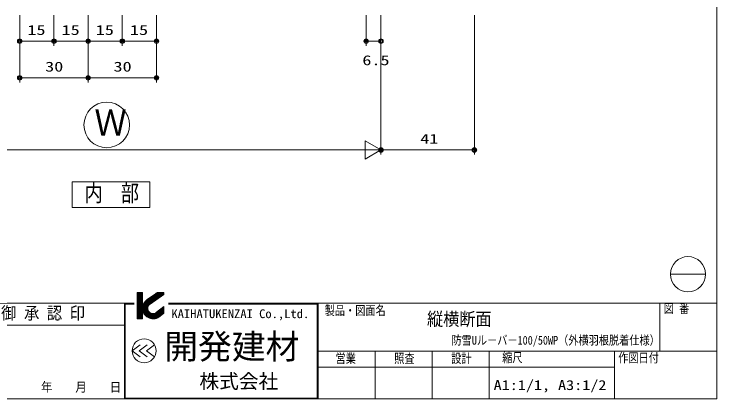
# Model space of a CAD drawing. Units: millimetres on the paper. Extents: x -395 to 395, y -281 to 281.
# Drawn here: x 86.9 to 395.3, y -281 to -112.3 of the extents above; entities that cross this region are included whole.
import ezdxf
from ezdxf.enums import TextEntityAlignment as Align

# ---------------------------------------------------------------- set-up
doc = ezdxf.new("R2010")
doc.units = ezdxf.units.MM
doc.header["$PDMODE"] = 32
doc.header["$PDSIZE"] = 0.5
for name, color, linetype, lineweight in [('0-0__0-6_TITLE_WAKU', 7, 'Continuous', 9), ('0-2_USERZ', 3, 'Continuous', 9), ('0-3_F-1', 7, 'Continuous', 9), ('0-4__0-0_', 6, 'Continuous', 9), ('0-5_0', 7, 'Continuous', 9), ('0-9_YSS_ZEN', 6, 'Continuous', 9), ('0-A_USER1', 4, 'Continuous', 9), ('0-C__0-7_', 7, 'Continuous', 9)]:
    doc.layers.add(name, color=color, linetype=linetype, lineweight=lineweight)
doc.layers.add('0-1__0-3_TITLE', color=7, linetype='Continuous')
doc.layers.add('0-6_Defpoints', color=7, linetype='Continuous')
doc.styles.add('HG丸ｺﾞｼｯｸM-PRO', font='')
doc.styles.add('ＭＳ ゴシック', font='')
doc.styles.get('HG丸ｺﾞｼｯｸM-PRO').set_extended_font_data('HG丸ｺﾞｼｯｸM-PRO')
doc.styles.get('ＭＳ ゴシック').set_extended_font_data('MS Gothic')

# ---------------------------------------------------------------- blocks, each defined once
blk = doc.blocks.new('A$C4D8D1E02')
at = {"layer": '0-4__0-0_'}
for p, q in [((3, 6.75), (0, 4.5)), ((5.7, 6.75), (2.7, 4.5)), ((0, 4.5), (3, 2.25)), ((2.7, 4.5), (5.7, 2.25))]:
    blk.add_line(p, q, dxfattribs=at)
blk.add_lwpolyline([(8.4, 6.75), (5.4, 4.5), (8.4, 2.25)], dxfattribs=at)
at = {"layer": '0-4__0-0_', "color": 2}
blk.add_circle((4.5, 4.5), 4.5, dxfattribs=at)
blk = doc.blocks.new('図枠')
at = {"layer": '0-0__0-6_TITLE_WAKU'}
for p, q in [((534.869, 42), (0, 42)), ((530.586, 42), (530.586, 0)), ((790.6, 42), (549.892, 42)), ((615.589, 42), (615.589, 0)), ((765.596, 42), (765.596, 21)), ((530.586, 32.28), (460.59, 32.28)), ((790.6, 21), (615.589, 21)), ((640.589, 21), (640.589, 0)), ((665.589, 21), (665.589, 0)), ((690.589, 21), (690.589, 0)), ((745.593, 21), (745.593, 0)), ((615.589, 14), (745.593, 14))]:
    blk.add_line(p, q, dxfattribs=at)
at = {"layer": '0-2_USERZ', "color": 5}
for p, q in [((536.219, 46.317), (536.637, 46.735)), ((536.219, 45.793), (537.161, 46.735)), ((536.219, 45.269), (537.685, 46.735)), ((536.219, 44.746), (538.208, 46.735)), ((536.219, 44.222), (538.553, 46.555)), ((536.219, 43.698), (538.553, 46.031)), ((536.219, 43.174), (538.553, 45.507)), ((536.219, 42.65), (538.553, 44.983)), ((536.219, 42.126), (538.553, 44.46)), ((536.219, 41.602), (538.553, 43.936)), ((536.219, 41.079), (538.553, 43.412)), ((536.219, 40.555), (538.553, 42.888)), ((536.219, 40.031), (538.553, 42.364)), ((536.219, 39.507), (538.553, 41.84)), ((536.219, 38.983), (538.553, 41.317)), ((536.219, 38.459), (538.553, 40.793)), ((536.219, 37.936), (538.553, 40.269)), ((536.219, 37.412), (538.553, 39.745)), ((536.219, 36.888), (538.553, 39.221)), ((536.219, 36.364), (538.553, 38.697)), ((536.219, 35.84), (538.553, 38.173)), ((536.219, 35.316), (538.553, 37.65)), ((536.495, 35.068), (538.553, 37.126)), ((537.019, 35.068), (538.553, 36.602)), ((537.543, 35.068), (538.553, 36.078)), ((538.066, 35.068), (538.553, 35.554))]:
    blk.add_line(p, q, dxfattribs=at)
at = {"layer": '0-2_USERZ', "color": 4}
for p, q in [((538.555, 39.747), (545.542, 46.735)), ((538.596, 39.264), (546.066, 46.735)), ((538.614, 40.33), (544.741, 46.457)), ((538.653, 38.797), (546.59, 46.735)), ((542.207, 41.828), (547.114, 46.735)), ((543.964, 43.061), (547.638, 46.735)), ((545.721, 44.294), (547.886, 46.459)), ((538.756, 40.996), (542.984, 45.223)), ((539.117, 41.881), (541.226, 43.99)), ((547.478, 45.528), (547.886, 45.935)), ((538.769, 38.39), (541.165, 40.785)), ((542.836, 35.122), (547.886, 40.173)), ((544.708, 38.025), (547.886, 40.548)), ((544.708, 38.025), (547.886, 40.548)), ((538.891, 37.988), (540.916, 40.013)), ((539.068, 37.641), (540.908, 39.481)), ((539.245, 37.294), (540.997, 39.046)), ((539.466, 36.991), (541.149, 38.674)), ((539.696, 36.697), (541.35, 38.352)), ((539.947, 36.425), (541.594, 38.072)), ((540.229, 36.182), (541.88, 37.834)), ((540.511, 35.941), (542.213, 37.642)), ((540.844, 35.75), (542.601, 37.507)), ((541.178, 35.56), (543.054, 37.436)), ((541.552, 35.41), (543.625, 37.484)), ((541.943, 35.278), (544.639, 37.974)), ((542.373, 35.184), (547.166, 39.976)), ((543.358, 35.121), (547.886, 39.649)), ((543.922, 35.161), (547.886, 39.125)), ((544.63, 35.345), (547.886, 38.601)), ((545.605, 35.796), (547.886, 38.078))]:
    blk.add_line(p, q, dxfattribs=at)
at = {"layer": '0-2_USERZ', "color": 5}
blk.add_lwpolyline([(536.219, 35.068), (538.553, 35.068), (538.553, 46.735), (536.219, 46.735)], close=True, dxfattribs=at)
blk.add_lwpolyline([(536.219, 35.068), (538.553, 35.068), (538.553, 46.735), (536.219, 46.735)], close=True, dxfattribs=at)
at = {"layer": '0-2_USERZ', "color": 4}
for points in [[(540.595, 43.547), (545.137, 46.735), (547.886, 46.735), (547.886, 45.814), (541.913, 41.621)], [(540.595, 43.547), (545.137, 46.735), (547.886, 46.735), (547.886, 45.814), (541.913, 41.621)], [(547.886, 40.548), (547.886, 37.569), (546.278, 36.299)], [(547.886, 40.548), (547.886, 37.569), (546.278, 36.299)]]:
    blk.add_lwpolyline(points, dxfattribs=at)
for radius, start in [(4.618, 123.89516), (4.618, 123.89516), (2.284, 123.40234), (2.284, 123.40234)]:
    blk.add_arc((543.17, 39.714), radius, start, 312.29951, dxfattribs=at)
at = {"layer": '0-3_F-1'}
for p, q in [((770.2, 54.7), (785.6, 54.7)), ((534.869, 42), (530.586, 42)), ((530.586, 42), (530.586, 0)), ((530.668, 41.918), (530.668, 0.082)), ((534.869, 41.918), (530.668, 41.918)), ((530.995, 41.592), (530.995, 0.408)), ((534.869, 41.592), (530.995, 41.592)), ((549.892, 42), (615.589, 42)), ((549.892, 41.918), (615.507, 41.918)), ((549.892, 41.755), (615.344, 41.755)), ((549.892, 41.673), (615.262, 41.673)), ((549.892, 41.592), (615.18, 41.592)), ((615.18, 41.592), (615.18, 0.408)), ((615.262, 41.673), (615.262, 0.327)), ((615.344, 41.755), (615.344, 0.245)), ((615.507, 41.918), (615.507, 0.082)), ((615.589, 42), (615.589, 0)), ((615.589, 0), (530.586, 0)), ((615.507, 0.082), (530.668, 0.082)), ((615.425, 0.163), (530.75, 0.163)), ((615.344, 0.245), (530.831, 0.245)), ((615.262, 0.327), (530.913, 0.327)), ((615.18, 0.408), (530.995, 0.408))]:
    blk.add_line(p, q, dxfattribs=at)
blk.add_lwpolyline([(790.6, 0), (0, 0), (0, 562), (790.6, 562)], close=True, dxfattribs=at)
for points in [[(534.869, 41.837), (530.75, 41.837), (530.75, 0.163)], [(534.869, 41.755), (530.831, 41.755), (530.831, 0.245)], [(534.869, 41.673), (530.913, 41.673), (530.913, 0.327)], [(549.892, 41.837), (615.425, 41.837), (615.425, 0.163)]]:
    blk.add_lwpolyline(points, dxfattribs=at)
blk.add_circle((777.9, 54.7), 7.7, dxfattribs=at)
at = {"layer": '0-2_USERZ', "xscale": 1.166667, "yscale": 1.166667}
blk.add_blockref('A$C4D8D1E02', (534, 15.869), dxfattribs=at)
at = {"layer": '0-0__0-6_TITLE_WAKU', "style": 'ＭＳ ゴシック'}
for s, height, width, p in [('御 承 認 印', 5.459, 0.9, (476.505, 33.282)), ('製品・図面名', 4.091, 0.8, (618.485, 35.549)), ('図 番', 4.091, 0.8, (767.3, 36.428)), ('営業', 4.091, 0.8, (623.25, 14.539)), ('照査', 4.091, 0.8, (648.974, 14.539)), ('設計 ', 4.091, 0.8, (674.02, 14.539)), ('縮尺', 4.091, 0.8, (696.386, 14.875)), ('作図日付', 4.091, 0.8, (747.291, 14.786)), ('年\u3000\u3000月\u3000\u3000日', 4.091, 0.9, (494.019, 1.939))]:
    blk.add_text(s, height=height, dxfattribs=dict(at, width=width)).set_placement(p, align=Align.BOTTOM_LEFT)
at = {"layer": '0-3_F-1', "color": 4, "style": 'ＭＳ ゴシック', "width": 1.05}
blk.add_text('KAIHATUKENZAI Co.,Ltd.', height=3.848, dxfattribs=at).set_placement((551.24, 34.282), align=Align.BOTTOM_LEFT)
at = {"layer": '0-3_F-1', "style": 'HG丸ｺﾞｼｯｸM-PRO'}
for s, height, p in [('開発建材', 10.87, (548.075, 14.3)), ('株式会社', 6.344, (563.512, 2.665))]:
    blk.add_text(s, height=height, dxfattribs=at).set_placement(p, align=Align.BOTTOM_LEFT)
blk = doc.blocks.new('DOT1')
at = {"layer": '0-5_0'}
blk.add_line((0, 0), (-1, 0), dxfattribs=at)
for radius in [0.5, 0.325]:
    blk.add_circle((0, 0), radius, dxfattribs=at)
blk = doc.blocks.new('ALW1')
at = {"layer": '0-5_0'}
blk.add_line((0, 0), (-1, 0), dxfattribs=at)
blk.add_lwpolyline([(-0.34641, -0.2), (0, 0), (-0.34641, 0.2)], close=True, dxfattribs=at)
blk = doc.blocks.new('NAIBU_W')
at = {"layer": '0-A_USER1'}
blk.add_lwpolyline([(-17.028, -5.6), (17.028, -5.6), (17.028, 5.6), (-17.028, 5.6)], close=True, dxfattribs=at)
at = {"layer": '0-A_USER1', "style": 'ＭＳ ゴシック', "width": 0.8}
blk.add_text('内\u3000部', height=7.309, dxfattribs=at).set_placement((-11.628, -5.206), align=Align.BOTTOM_LEFT)

msp = doc.modelspace()

# ---------------------------------------------------------------- linework, layer by layer
at = {"layer": '0-2_USERZ'}
for p, q in [((89.361, -112.751), (89.361, -142.185)), ((89.361, -112.751), (89.361, -126.123)), ((104.361, -112.751), (104.361, -126.123)), ((104.361, -112.751), (104.361, -126.123)), ((119.361, -112.751), (119.361, -142.185)), ((119.361, -112.751), (119.361, -142.185)), ((119.361, -112.751), (119.361, -126.123)), ((119.361, -112.751), (119.361, -126.123)), ((134.361, -112.751), (134.361, -126.123)), ((134.361, -112.751), (134.361, -126.123)), ((149.361, -112.751), (149.361, -142.185)), ((149.361, -112.751), (149.361, -126.123)), ((241.361, -112.751), (241.361, -126.123)), ((247.861, -112.751), (247.861, -173.848)), ((247.861, -112.751), (247.861, -126.123)), ((288.865, -112.751), (288.865, -173.848)), ((91.361, -124.123), (102.361, -124.123)), ((106.361, -124.123), (117.361, -124.123)), ((121.361, -124.123), (132.361, -124.123)), ((136.361, -124.123), (147.361, -124.123)), ((245.861, -124.123), (243.361, -124.123)), ((91.361, -140.185), (117.361, -140.185)), ((121.361, -140.185), (147.361, -140.185)), ((249.861, -171.848), (286.865, -171.848))]:
    msp.add_line(p, q, dxfattribs=at)
at = {"layer": '0-6_Defpoints'}
for p in [(104.361, -124.123), (119.361, -124.123), (134.361, -124.123), (149.361, -124.123), (241.361, -124.123), (119.361, -140.185), (149.361, -140.185), (247.861, -171.848), (288.865, -171.848)]:
    msp.add_point(p, dxfattribs=at)
at = {"layer": '0-9_YSS_ZEN'}
for p, q in [((247.861, -112.751), (247.861, -173.848)), ((27.861, -171.848), (227.861, -171.848))]:
    msp.add_line(p, q, dxfattribs=at)
at = {"layer": '0-C__0-7_'}
msp.add_circle((127.523, -160.882), 10, dxfattribs=at)

# ---------------------------------------------------------------- block references
at = {"layer": '0-2_USERZ'}
msp.add_blockref('図枠', (-395.322, -281.006), dxfattribs=at)
at = {"layer": '0-2_USERZ', "xscale": 2, "yscale": 2, "rotation": 180}
for p in [(89.361, -124.123), (104.361, -124.123), (119.361, -124.123), (134.361, -124.123), (241.361, -124.123), (89.361, -140.185), (119.361, -140.185), (247.861, -171.848)]:
    msp.add_blockref('DOT1', p, dxfattribs=at)
at = {"layer": '0-2_USERZ', "xscale": 2, "yscale": 2}
for p in [(104.361, -124.123), (119.361, -124.123), (134.361, -124.123), (149.361, -124.123), (247.861, -124.123), (119.361, -140.185), (149.361, -140.185), (288.865, -171.848)]:
    msp.add_blockref('DOT1', p, dxfattribs=at)
at = {"layer": '0-9_YSS_ZEN', "xscale": 20, "yscale": 20}
msp.add_blockref('ALW1', (247.861, -171.848), dxfattribs=at)
at = {"layer": '0-A_USER1'}
msp.add_blockref('NAIBU_W', (129.396, -191.414), dxfattribs=at)

# ---------------------------------------------------------------- texts
at = {"layer": '0-1__0-3_TITLE', "style": 'ＭＳ ゴシック'}
for s, height, width, p in [('縦横断面', 5.773, 0.9, (268.068, -250.604)), ('防雪Uル－バ－100/50WP（外横羽根脱着仕様）', 3.848, 0.85, (278.804, -258.371)), ('A1:1/1, A3:1/2', 4.33, 1.2, (297.289, -278.403))]:
    msp.add_text(s, height=height, dxfattribs=dict(at, width=width)).set_placement(p, align=Align.BOTTOM_LEFT)
at = {"layer": '0-2_USERZ', "style": 'ＭＳ ゴシック', "width": 1.35}
for s, p in [('15', (92.714, -122.705)), ('15', (107.714, -122.705)), ('15', (122.714, -122.705)), ('15', (137.714, -122.705)), ('6.5', (239.693, -135.97)), ('30', (100.504, -138.768)), ('30', (130.504, -138.768)), ('41', (265.084, -170.431))]:
    msp.add_text(s, height=4.333, dxfattribs=at).set_placement(p, align=Align.BOTTOM_LEFT)
at = {"layer": '0-C__0-7_', "style": 'ＭＳ ゴシック', "width": 0.9}
msp.add_text('Ｗ', height=11.55, dxfattribs=at).set_placement((122.115, -169.055), align=Align.BOTTOM_LEFT)

doc.saveas('drawing.dxf')
